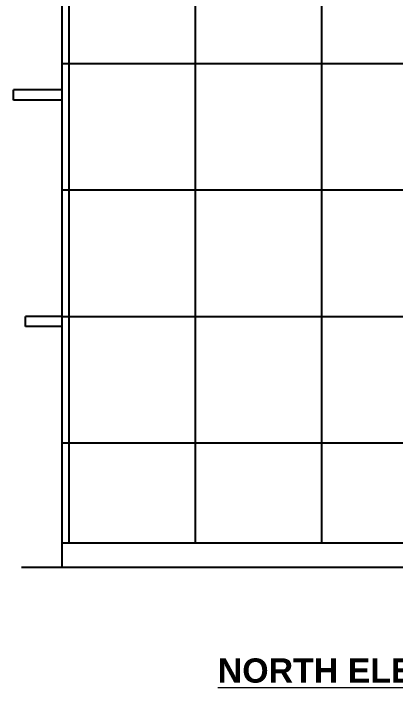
# Model space of a CAD drawing. Header units: inches. Extents: x -343 to 13887, y -13069 to -746.
# Drawn here: x 2370.7 to 2559.7, y -9414.6 to -9081.4 of the extents above; entities that cross this region are included whole.
import ezdxf

# ---------------------------------------------------------------- set-up
doc = ezdxf.new("R2010")
doc.units = ezdxf.units.IN
doc.header["$LTSCALE"] = 17
doc.header["$MEASUREMENT"] = 0
doc.layers.add('OUTLINE', color=1, linetype='Continuous', lineweight=25)
doc.layers.add('TEXT', color=231, linetype='Continuous', lineweight=20)

msp = doc.modelspace()

# ---------------------------------------------------------------- hatches: boundary and pattern name
at = {"layer": 'OUTLINE'}
h = msp.add_hatch(dxfattribs=at)
h.set_pattern_fill('NET', color=256, scale=500)
h.set_pattern_definition([(0, (4398.21, -5793.66), (0, 62.5), []), (90, (4398.21, -5793.66), (-62.5, 4e-15), [])])
h.paths.add_polyline_path([(2536.17, -9081.16), (2536.17, -9027.29), (2536.17, -9007.16), (2560.17, -9007.16), (2560.17, -9004.16), (2560.17, -9003.16), (2565.17, -9003.16), (2565.17, -8970.16), (2394.71, -8970.16), (2394.71, -9343.16), (2705.17, -9343.16), (2705.17, -9124.16), (2705.17, -9081.16)])

# ---------------------------------------------------------------- linework, layer by layer
for p, q in [((2394.71, -9355.16), (2394.71, -8912.16)), ((2394.71, -9119.16), (2370.71, -9119.16)), ((2370.71, -9124.16), (2370.71, -9119.16)), ((2394.71, -9124.16), (2370.71, -9124.16)), ((2394.71, -9231.16), (2376.71, -9231.16)), ((2376.71, -9236.16), (2376.71, -9231.16)), ((2394.71, -9236.16), (2376.71, -9236.16)), ((2707.17, -9343.16), (2394.71, -9343.16)), ((2742.17, -9355.16), (2374.67, -9355.16))]:
    msp.add_line(p, q, dxfattribs=at)

# ---------------------------------------------------------------- texts
at = {"layer": 'TEXT', "insert": (2551.84, -9400.16), "char_height": 12, "width": 396.2985, "attachment_point": 2}
msp.add_mtext('{\\fArial|b1|i0|c0|p34;\\LNORTH ELEVATION}', dxfattribs=at)

doc.saveas('drawing.dxf')
